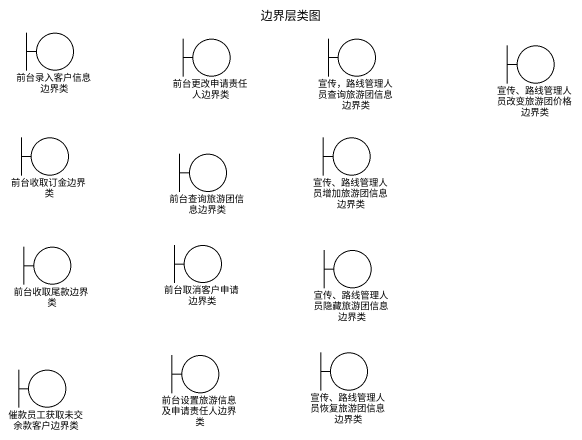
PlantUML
@startuml
title 边界层类图
boundary 前台录入客户信息边界类
boundary 前台更改申请责任人边界类
boundary "宣传，路线管理人员查询旅游团信息边界类" as 宣传_路线管理人员查询旅游团信息边界类
boundary "宣传、路线管理人员改变旅游团价格边界类" as 宣传_路线管理人员改变旅游团价格边界类
boundary 前台收取订金边界类
boundary 前台查询旅游团信息边界类
boundary "宣传、路线管理人员增加旅游团信息边界类" as 宣传_路线管理人员增加旅游团信息边界类
boundary 前台收取尾款边界类
boundary 前台取消客户申请边界类
boundary "宣传、路线管理人员隐藏旅游团信息边界类" as 宣传_路线管理人员隐藏旅游团信息边界类
boundary 催款员工获取未交余款客户边界类
boundary 前台设置旅游信息及申请责任人边界类
boundary "宣传、路线管理人员恢复旅游团信息边界类" as 宣传_路线管理人员恢复旅游团信息边界类
@enduml
